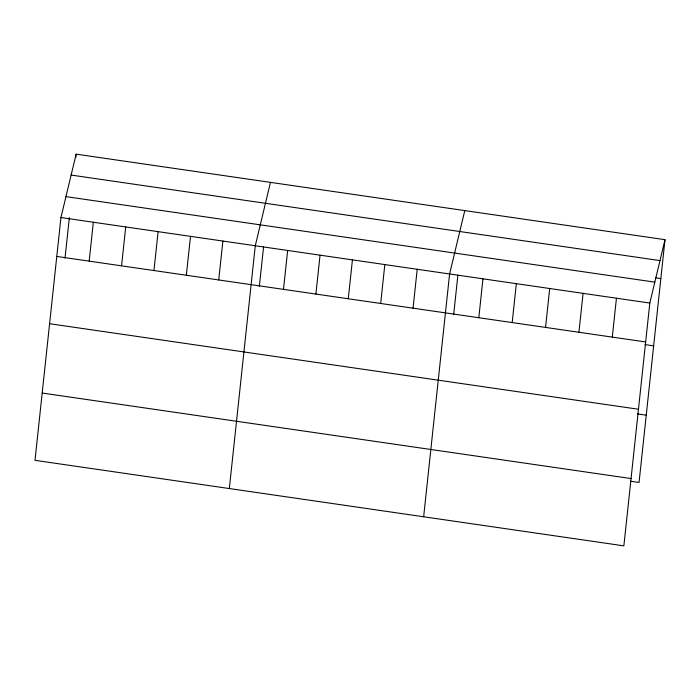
<?xml version="1.0" encoding="UTF-8"?>
<svg xmlns="http://www.w3.org/2000/svg" width="700" height="700" viewBox="0 0 700 700"><rect width="100%" height="100%" fill="white"/><g stroke="black" fill="none" stroke-linecap="round" stroke-linejoin="round"><path stroke-width="1.05" d="M60.944 217.534L35 460.329L623.866 545.851L649.81 303.056L665 239.671L76.134 154.149L60.944 217.534L649.81 303.056M65.013 258.204L69.353 217.612M75.793 157.395L76.134 154.149M89.18 261.144L93.336 222.241M121.564 265.842L125.72 226.949M153.956 270.55L158.112 231.648M186.34 275.257L190.496 236.355M218.724 279.956L222.889 241.054M229.329 488.548L255.273 245.761L270.463 182.376M259.341 286.422L263.567 246.907M283.5 289.363L287.656 250.46M315.892 294.07L320.049 255.168M348.276 298.769L352.433 259.866M380.669 303.476L384.825 264.574M413.053 308.184L417.209 269.281M423.649 516.775L449.601 273.98L464.782 210.595M453.67 314.641L457.887 275.126M478.809 317.73L482.965 278.828M512.181 322.578L516.337 283.675M545.545 327.425L549.701 288.523M578.918 332.273L583.074 293.37M612.281 337.111L616.446 298.217M665 239.671L639.056 482.466L630.446 481.215M71.12 175.07L659.986 260.592M655.462 277.795L660.844 278.574M65.957 196.621L654.824 282.144M56.788 256.436L645.654 341.959M645.041 344.61L653.651 345.861M49.595 323.724L638.461 409.246M637.63 413.928L646.24 415.179M42.192 393.041L631.059 478.564"/></g></svg>
